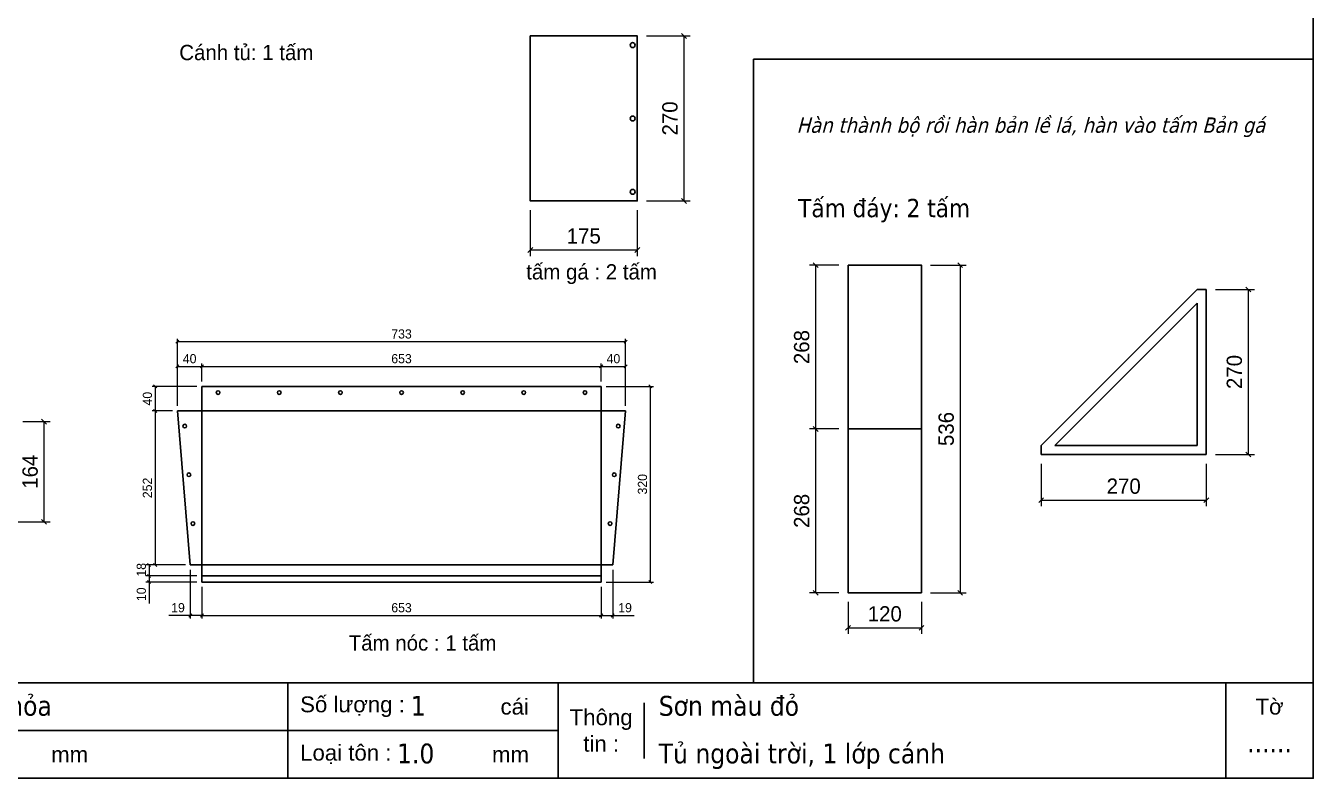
# Model space of a CAD drawing. Header units: millimetres. Extents: x 0 to 3861, y 0 to 2730.
# Drawn here: x 1755 to 3861, y 0 to 1231 of the extents above; entities that cross this region are included whole.
import ezdxf
from ezdxf.enums import TextEntityAlignment as Align

# ---------------------------------------------------------------- set-up
doc = ezdxf.new("R2010")
doc.units = ezdxf.units.MM
doc.layers.add('DIM', color=253, linetype='Continuous')
doc.styles.add('Arial', font='arial.ttf')
doc.styles.add('Tahoma (Input Text)', font='tahoma.ttf')
doc.dimstyles.new('Dim-15', dxfattribs={"dimtxt": 15, "dimasz": 5, "dimexe": 5, "dimexo": 8, "dimgap": 5, "dimtad": 1, "dimdec": 0, "dimtxsty": 'Standard', "dimblk": 'OBLIQUE', "dimcen": 10, "dimclrd": 5, "dimclre": 5, "dimclrt": 3, "dimazin": 3, "dimtfac": 1, "dimtdec": 0, "dimtmove": 0, "dimatfit": 3, "dimldrblk": 'OBLIQUE', "dimlwd": 9, "dimlwe": 9})
doc.dimstyles.new('Dim-25', dxfattribs={"dimtxt": 25, "dimasz": 8, "dimexe": 10, "dimexo": 15, "dimgap": 10, "dimtad": 1, "dimdec": 0, "dimtxsty": 'Standard', "dimblk": 'OBLIQUE', "dimcen": 10, "dimclrd": 5, "dimclre": 5, "dimclrt": 3, "dimazin": 3, "dimtfac": 1, "dimtdec": 0, "dimtmove": 0, "dimatfit": 3, "dimldrblk": 'OBLIQUE', "dimlwd": 9, "dimlwe": 9})

# ---------------------------------------------------------------- blocks, each defined once
blk = doc.blocks.new('*D18')
at = {"color": 0, "linetype": 'ByBlock', "lineweight": -2}
for p, q in [((2835.9, 1210.4), (2827.9, 1218.4)), ((2827.9, 948.4), (2835.9, 940.4))]:
    blk.add_line(p, q, dxfattribs=at)
at = {"layer": 'Defpoints', "color": 0, "transparency": 16777216}
for p in [(2755.5, 1214.4), (2755.5, 944.4), (2831.9, 944.4)]:
    blk.add_point(p, dxfattribs=at)
at = {"layer": 'DIM', "color": 5, "lineweight": 9, "transparency": 16777216}
for p, q in [((2770.5, 1214.4), (2841.9, 1214.4)), ((2831.9, 1214.4), (2831.9, 944.4)), ((2770.5, 944.4), (2841.9, 944.4))]:
    blk.add_line(p, q, dxfattribs=at)
at = {"layer": 'DIM', "color": 3, "transparency": 16777216, "insert": (2809.1, 1079.4), "char_height": 25, "attachment_point": 5, "rotation": 90}
blk.add_mtext('270', dxfattribs=at)
blk = doc.blocks.new('_Oblique')
at = {"color": 0, "linetype": 'ByBlock', "lineweight": -2}
blk.add_line((-0.5, -0.5), (0.5, 0.5), dxfattribs=at)
blk = doc.blocks.new('*D19')
at = {"color": 0, "linetype": 'ByBlock', "lineweight": -2}
for p, q in [((2584.5, 868.2), (2576.5, 860.2)), ((2751.5, 860.2), (2759.5, 868.2))]:
    blk.add_line(p, q, dxfattribs=at)
at = {"layer": 'Defpoints', "color": 0, "transparency": 16777216}
for p in [(2580.5, 944.4), (2755.5, 944.4), (2755.5, 864.2)]:
    blk.add_point(p, dxfattribs=at)
at = {"layer": 'DIM', "color": 5, "lineweight": 9, "transparency": 16777216}
for p, q in [((2580.5, 929.4), (2580.5, 854.2)), ((2755.5, 929.4), (2755.5, 854.2)), ((2580.5, 864.2), (2755.5, 864.2))]:
    blk.add_line(p, q, dxfattribs=at)
at = {"layer": 'DIM', "color": 3, "transparency": 16777216, "insert": (2668, 887), "char_height": 25, "attachment_point": 5}
blk.add_mtext('175', dxfattribs=at)
blk = doc.blocks.new('*D22')
at = {"color": 0, "linetype": 'ByBlock', "lineweight": -2}
for p, q in [((1789.5, 579.5), (1781.5, 587.5)), ((1781.5, 423.5), (1789.5, 415.5))]:
    blk.add_line(p, q, dxfattribs=at)
at = {"layer": 'Defpoints', "color": 0, "transparency": 16777216}
for p in [(1735.7, 583.5), (1785.5, 583.5), (1713.7, 419.5)]:
    blk.add_point(p, dxfattribs=at)
at = {"layer": 'DIM', "color": 5, "lineweight": 9, "transparency": 16777216}
for p, q in [((1750.7, 583.5), (1795.5, 583.5)), ((1785.5, 419.5), (1785.5, 583.5)), ((1728.7, 419.5), (1795.5, 419.5))]:
    blk.add_line(p, q, dxfattribs=at)
at = {"layer": 'DIM', "color": 3, "transparency": 16777216, "insert": (1762.7, 501.5), "char_height": 25, "attachment_point": 5, "rotation": 90}
blk.add_mtext('164', dxfattribs=at)
blk = doc.blocks.new('*D26')
at = {"color": 0, "linetype": 'ByBlock', "lineweight": -2}
for p, q in [((2046, 268.8), (2041, 263.8)), ((2694, 263.8), (2699, 268.8))]:
    blk.add_line(p, q, dxfattribs=at)
at = {"layer": 'Defpoints', "color": 0, "transparency": 16777216}
for p in [(2043.5, 321), (2696.5, 321), (2696.5, 266.3)]:
    blk.add_point(p, dxfattribs=at)
at = {"layer": 'DIM', "color": 5, "lineweight": 9, "transparency": 16777216}
for p, q in [((2043.5, 313), (2043.5, 261.3)), ((2696.5, 313), (2696.5, 261.3)), ((2043.5, 266.3), (2696.5, 266.3))]:
    blk.add_line(p, q, dxfattribs=at)
at = {"layer": 'DIM', "color": 3, "transparency": 16777216, "insert": (2370, 278.9), "char_height": 15, "attachment_point": 5}
blk.add_mtext('653', dxfattribs=at)
blk = doc.blocks.new('*D27')
at = {"color": 0, "linetype": 'ByBlock', "lineweight": -2}
for p, q in [((2699, 268.8), (2694, 263.8)), ((2713, 263.8), (2718, 268.8))]:
    blk.add_line(p, q, dxfattribs=at)
at = {"layer": 'Defpoints', "color": 0, "transparency": 16777216}
for p in [(2715.5, 349), (2696.5, 321), (2715.5, 266.3)]:
    blk.add_point(p, dxfattribs=at)
at = {"layer": 'DIM', "color": 5, "lineweight": 9, "transparency": 16777216}
for p, q in [((2715.5, 341), (2715.5, 261.3)), ((2696.5, 313), (2696.5, 261.3)), ((2696.5, 266.3), (2715.5, 266.3)), ((2715.5, 266.3), (2750.6, 266.3))]:
    blk.add_line(p, q, dxfattribs=at)
at = {"layer": 'DIM', "color": 3, "transparency": 16777216, "insert": (2735.6, 278.9), "char_height": 15, "attachment_point": 5}
blk.add_mtext('19', dxfattribs=at)
blk = doc.blocks.new('*D28')
at = {"color": 0, "linetype": 'ByBlock', "lineweight": -2}
for p, q in [((2027, 268.8), (2022, 263.8)), ((2041, 263.8), (2046, 268.8))]:
    blk.add_line(p, q, dxfattribs=at)
at = {"layer": 'Defpoints', "color": 0, "transparency": 16777216}
for p in [(2024.5, 349), (2043.5, 321), (2024.5, 266.3)]:
    blk.add_point(p, dxfattribs=at)
at = {"layer": 'DIM', "color": 5, "lineweight": 9, "transparency": 16777216}
for p, q in [((2024.5, 341), (2024.5, 261.3)), ((2043.5, 313), (2043.5, 261.3)), ((2024.5, 266.3), (1989.4, 266.3)), ((2043.5, 266.3), (2024.5, 266.3))]:
    blk.add_line(p, q, dxfattribs=at)
at = {"layer": 'DIM', "color": 3, "transparency": 16777216, "insert": (2004.5, 278.9), "char_height": 15, "attachment_point": 5}
blk.add_mtext('19', dxfattribs=at)
blk = doc.blocks.new('*D29')
at = {"color": 0, "linetype": 'ByBlock', "lineweight": -2}
for p, q in [((2779.3, 638.5), (2774.3, 643.5)), ((2774.3, 323.5), (2779.3, 318.5))]:
    blk.add_line(p, q, dxfattribs=at)
at = {"layer": 'Defpoints', "color": 0, "transparency": 16777216}
for p in [(2696.5, 641), (2696.5, 321), (2776.8, 321)]:
    blk.add_point(p, dxfattribs=at)
at = {"layer": 'DIM', "color": 5, "lineweight": 9, "transparency": 16777216}
for p, q in [((2704.5, 641), (2781.8, 641)), ((2776.8, 641), (2776.8, 321)), ((2704.5, 321), (2781.8, 321))]:
    blk.add_line(p, q, dxfattribs=at)
at = {"layer": 'DIM', "color": 3, "transparency": 16777216, "insert": (2764.1, 481), "char_height": 15, "attachment_point": 5, "rotation": 90}
blk.add_mtext('320', dxfattribs=at)
blk = doc.blocks.new('*D30')
at = {"color": 0, "linetype": 'ByBlock', "lineweight": -2}
for p, q in [((1969.6, 638.5), (1964.6, 643.5)), ((1964.6, 603.5), (1969.6, 598.5))]:
    blk.add_line(p, q, dxfattribs=at)
at = {"layer": 'Defpoints', "color": 0, "transparency": 16777216}
for p in [(2043.5, 641), (1967.1, 601), (2003.5, 601)]:
    blk.add_point(p, dxfattribs=at)
at = {"layer": 'DIM', "color": 5, "lineweight": 9, "transparency": 16777216}
for p, q in [((2035.5, 641), (1962.1, 641)), ((1967.1, 641), (1967.1, 601)), ((1995.5, 601), (1962.1, 601))]:
    blk.add_line(p, q, dxfattribs=at)
at = {"layer": 'DIM', "color": 3, "transparency": 16777216, "insert": (1954.5, 621), "char_height": 15, "attachment_point": 5, "rotation": 90}
blk.add_mtext('40', dxfattribs=at)
blk = doc.blocks.new('*D31')
at = {"color": 0, "linetype": 'ByBlock', "lineweight": -2}
for p, q in [((1969.6, 598.5), (1964.6, 603.5)), ((1964.6, 351.5), (1969.6, 346.5))]:
    blk.add_line(p, q, dxfattribs=at)
at = {"layer": 'Defpoints', "color": 0, "transparency": 16777216}
for p in [(2003.5, 601), (1967.1, 349), (2024.5, 349)]:
    blk.add_point(p, dxfattribs=at)
at = {"layer": 'DIM', "color": 5, "lineweight": 9, "transparency": 16777216}
for p, q in [((1995.5, 601), (1962.1, 601)), ((1967.1, 601), (1967.1, 349)), ((2016.5, 349), (1962.1, 349))]:
    blk.add_line(p, q, dxfattribs=at)
at = {"layer": 'DIM', "color": 3, "transparency": 16777216, "insert": (1954.5, 475), "char_height": 15, "attachment_point": 5, "rotation": 90}
blk.add_mtext('252', dxfattribs=at)
blk = doc.blocks.new('*D32')
at = {"color": 0, "linetype": 'ByBlock', "lineweight": -2}
for p, q in [((1959.6, 346.5), (1954.6, 351.5)), ((1954.6, 333.5), (1959.6, 328.5))]:
    blk.add_line(p, q, dxfattribs=at)
at = {"layer": 'Defpoints', "color": 0, "transparency": 16777216}
for p in [(2024.5, 349), (1957.1, 331), (2043.5, 331)]:
    blk.add_point(p, dxfattribs=at)
at = {"layer": 'DIM', "color": 5, "lineweight": 9, "transparency": 16777216}
for p, q in [((2016.5, 349), (1952.1, 349)), ((1957.1, 349), (1957.1, 331)), ((2035.5, 331), (1952.1, 331))]:
    blk.add_line(p, q, dxfattribs=at)
at = {"layer": 'DIM', "color": 3, "transparency": 16777216, "insert": (1944.5, 341), "char_height": 15, "attachment_point": 5, "rotation": 90}
blk.add_mtext('18', dxfattribs=at)
blk = doc.blocks.new('*D33')
at = {"color": 0, "linetype": 'ByBlock', "lineweight": -2}
for p, q in [((1959.6, 328.5), (1954.6, 333.5)), ((1954.6, 323.5), (1959.6, 318.5))]:
    blk.add_line(p, q, dxfattribs=at)
at = {"layer": 'Defpoints', "color": 0, "transparency": 16777216}
for p in [(1957.1, 321), (2043.5, 331), (2043.5, 321)]:
    blk.add_point(p, dxfattribs=at)
at = {"layer": 'DIM', "color": 5, "lineweight": 9, "transparency": 16777216}
for p, q in [((2035.5, 331), (1952.1, 331)), ((2035.5, 321), (1952.1, 321)), ((1957.1, 331), (1957.1, 321)), ((1957.1, 321), (1957.1, 285.9))]:
    blk.add_line(p, q, dxfattribs=at)
at = {"layer": 'DIM', "color": 3, "transparency": 16777216, "insert": (1944.5, 301), "char_height": 15, "attachment_point": 5, "rotation": 90}
blk.add_mtext('10', dxfattribs=at)
blk = doc.blocks.new('*D34')
at = {"color": 0, "linetype": 'ByBlock', "lineweight": -2}
for p, q in [((2006, 676.2), (2001, 671.2)), ((2041, 671.2), (2046, 676.2))]:
    blk.add_line(p, q, dxfattribs=at)
at = {"layer": 'Defpoints', "color": 0, "transparency": 16777216}
for p in [(2043.5, 673.7), (2043.5, 641), (2003.5, 601)]:
    blk.add_point(p, dxfattribs=at)
at = {"layer": 'DIM', "color": 5, "lineweight": 9, "transparency": 16777216}
for p, q in [((2003.5, 609), (2003.5, 678.7)), ((2043.5, 649), (2043.5, 678.7)), ((2003.5, 673.7), (2043.5, 673.7))]:
    blk.add_line(p, q, dxfattribs=at)
at = {"layer": 'DIM', "color": 3, "transparency": 16777216, "insert": (2023.5, 686.3), "char_height": 15, "attachment_point": 5}
blk.add_mtext('40', dxfattribs=at)
blk = doc.blocks.new('*D35')
at = {"color": 0, "linetype": 'ByBlock', "lineweight": -2}
for p, q in [((2046, 676.2), (2041, 671.2)), ((2694, 671.2), (2699, 676.2))]:
    blk.add_line(p, q, dxfattribs=at)
at = {"layer": 'Defpoints', "color": 0, "transparency": 16777216}
for p in [(2696.5, 673.7), (2043.5, 641), (2696.5, 641)]:
    blk.add_point(p, dxfattribs=at)
at = {"layer": 'DIM', "color": 5, "lineweight": 9, "transparency": 16777216}
for p, q in [((2043.5, 649), (2043.5, 678.7)), ((2696.5, 649), (2696.5, 678.7)), ((2043.5, 673.7), (2696.5, 673.7))]:
    blk.add_line(p, q, dxfattribs=at)
at = {"layer": 'DIM', "color": 3, "transparency": 16777216, "insert": (2370, 686.3), "char_height": 15, "attachment_point": 5}
blk.add_mtext('653', dxfattribs=at)
blk = doc.blocks.new('*D36')
at = {"color": 0, "linetype": 'ByBlock', "lineweight": -2}
for p, q in [((2699, 676.2), (2694, 671.2)), ((2734, 671.2), (2739, 676.2))]:
    blk.add_line(p, q, dxfattribs=at)
at = {"layer": 'Defpoints', "color": 0, "transparency": 16777216}
for p in [(2736.5, 673.7), (2696.5, 641), (2736.5, 601)]:
    blk.add_point(p, dxfattribs=at)
at = {"layer": 'DIM', "color": 5, "lineweight": 9, "transparency": 16777216}
for p, q in [((2696.5, 649), (2696.5, 678.7)), ((2736.5, 609), (2736.5, 678.7)), ((2696.5, 673.7), (2736.5, 673.7))]:
    blk.add_line(p, q, dxfattribs=at)
at = {"layer": 'DIM', "color": 3, "transparency": 16777216, "insert": (2716.5, 686.3), "char_height": 15, "attachment_point": 5}
blk.add_mtext('40', dxfattribs=at)
blk = doc.blocks.new('*D37')
at = {"color": 0, "linetype": 'ByBlock', "lineweight": -2}
for p, q in [((2006, 716.6), (2001, 711.6)), ((2734, 711.6), (2739, 716.6))]:
    blk.add_line(p, q, dxfattribs=at)
at = {"layer": 'Defpoints', "color": 0, "transparency": 16777216}
for p in [(2003.5, 714.1), (2003.5, 601), (2736.5, 601)]:
    blk.add_point(p, dxfattribs=at)
at = {"layer": 'DIM', "color": 5, "lineweight": 9, "transparency": 16777216}
for p, q in [((2003.5, 609), (2003.5, 719.1)), ((2736.5, 609), (2736.5, 719.1)), ((2736.5, 714.1), (2003.5, 714.1))]:
    blk.add_line(p, q, dxfattribs=at)
at = {"layer": 'DIM', "color": 3, "transparency": 16777216, "insert": (2370, 726.8), "char_height": 15, "attachment_point": 5}
blk.add_mtext('733', dxfattribs=at)
blk = doc.blocks.new('khungtenAsean2')
at = {"color": 7}
for p, q in [((2970, -1980), (0, -1980)), ((1680, -1980), (1680, -2100)), ((2020, -1980), (2020, -2100)), ((2860, -1980), (2860, -2100)), ((2128.3, -2005), (2128.3, -2075)), ((2020, -2040), (0, -2040))]:
    blk.add_line(p, q, dxfattribs=at)
blk.add_lwpolyline([(0, 0), (2970, 0), (2970, -2100), (0, -2100)], close=True, dxfattribs=at)
at = {"color": 2, "char_height": 20, "style": 'Arial'}
for s, insert, width, attachment_point in [('  Số lượng :', (1680, -2010), 917.634, 4), ('cái', (1947.6, -2010), 917.634, 4), ('Tờ', (2915, -2010), 110, 5), ('Thông\\Ptin :', (2074.2, -2040), 108.311, 5), ('  Loại tôn :', (1680, -2070), 917.634, 4), ('mm', (1382.3, -2070), 917.634, 4), ('mm', (1936.9, -2070), 917.634, 4)]:
    blk.add_mtext(s, dxfattribs=dict(at, insert=insert, width=width, attachment_point=attachment_point))
at = {"color": 1, "style": 'Tahoma (Input Text)', "flags": 8}
for tag, p in [('#01', (137.1, -2021.3)), ('#03', (506.6, -2019.3)), ('#05', (1106.6, -2021.3)), ('#07', (1834.7, -2021.3)), ('#09', (2146.7, -2021.3)), ('#02', (98.5, -2081.3)), ('#04', (486.1, -2081.3)), ('#06', (1065.3, -2081.3)), ('#08', (1817.4, -2081.3)), ('#10', (2146.7, -2081.3))]:
    blk.add_attdef(tag, p, '', height=25, dxfattribs=at)
blk.add_attdef('#11', text='', height=25, dxfattribs=at).set_placement((2915, -2067.3), align=Align.CENTER)
blk = doc.blocks.new('*D67')
at = {"color": 0, "linetype": 'ByBlock', "lineweight": -2}
for p, q in [((3287.6, 835.4), (3279.6, 843.4)), ((3279.6, 307.4), (3287.6, 299.4))]:
    blk.add_line(p, q, dxfattribs=at)
at = {"layer": 'Defpoints', "color": 0, "transparency": 16777216}
for p in [(3220.3, 839.4), (3220.3, 303.4), (3283.6, 303.4)]:
    blk.add_point(p, dxfattribs=at)
at = {"layer": 'DIM', "color": 5, "lineweight": 9, "transparency": 16777216}
for p, q in [((3235.3, 839.4), (3293.6, 839.4)), ((3283.6, 839.4), (3283.6, 303.4)), ((3235.3, 303.4), (3293.6, 303.4))]:
    blk.add_line(p, q, dxfattribs=at)
at = {"layer": 'DIM', "color": 3, "transparency": 16777216, "insert": (3260.8, 571.4), "char_height": 25, "attachment_point": 5, "rotation": 90}
blk.add_mtext('536', dxfattribs=at)
blk = doc.blocks.new('*D68')
at = {"color": 0, "linetype": 'ByBlock', "lineweight": -2}
for p, q in [((3051.2, 835.4), (3043.2, 843.4)), ((3043.2, 575.4), (3051.2, 567.4))]:
    blk.add_line(p, q, dxfattribs=at)
at = {"layer": 'Defpoints', "color": 0, "transparency": 16777216}
for p in [(3100.3, 839.4), (3047.2, 571.4), (3100.3, 571.4)]:
    blk.add_point(p, dxfattribs=at)
at = {"layer": 'DIM', "color": 5, "lineweight": 9, "transparency": 16777216}
for p, q in [((3085.3, 839.4), (3037.2, 839.4)), ((3047.2, 839.4), (3047.2, 571.4)), ((3085.3, 571.4), (3037.2, 571.4))]:
    blk.add_line(p, q, dxfattribs=at)
at = {"layer": 'DIM', "color": 3, "transparency": 16777216, "insert": (3024.5, 705.4), "char_height": 25, "attachment_point": 5, "rotation": 90}
blk.add_mtext('268', dxfattribs=at)
blk = doc.blocks.new('*D69')
at = {"color": 0, "linetype": 'ByBlock', "lineweight": -2}
for p, q in [((3051.2, 567.4), (3043.2, 575.4)), ((3043.2, 307.4), (3051.2, 299.4))]:
    blk.add_line(p, q, dxfattribs=at)
at = {"layer": 'Defpoints', "color": 0, "transparency": 16777216}
for p in [(3100.3, 571.4), (3047.2, 303.4), (3100.3, 303.4)]:
    blk.add_point(p, dxfattribs=at)
at = {"layer": 'DIM', "color": 5, "lineweight": 9, "transparency": 16777216}
for p, q in [((3085.3, 571.4), (3037.2, 571.4)), ((3047.2, 571.4), (3047.2, 303.4)), ((3085.3, 303.4), (3037.2, 303.4))]:
    blk.add_line(p, q, dxfattribs=at)
at = {"layer": 'DIM', "color": 3, "transparency": 16777216, "insert": (3024.5, 437.4), "char_height": 25, "attachment_point": 5, "rotation": 90}
blk.add_mtext('268', dxfattribs=at)
blk = doc.blocks.new('*D70')
at = {"color": 0, "linetype": 'ByBlock', "lineweight": -2}
for p, q in [((3758.8, 795.6), (3750.8, 803.6)), ((3750.8, 533.6), (3758.8, 525.6))]:
    blk.add_line(p, q, dxfattribs=at)
at = {"layer": 'Defpoints', "color": 0, "transparency": 16777216}
for p in [(3686, 799.6), (3686, 529.6), (3754.8, 529.6)]:
    blk.add_point(p, dxfattribs=at)
at = {"layer": 'DIM', "color": 5, "lineweight": 9, "transparency": 16777216}
for p, q in [((3701, 799.6), (3764.8, 799.6)), ((3754.8, 799.6), (3754.8, 529.6)), ((3701, 529.6), (3764.8, 529.6))]:
    blk.add_line(p, q, dxfattribs=at)
at = {"layer": 'DIM', "color": 3, "transparency": 16777216, "insert": (3732.1, 664.6), "char_height": 25, "attachment_point": 5, "rotation": 90}
blk.add_mtext('270', dxfattribs=at)
blk = doc.blocks.new('*D71')
at = {"color": 0, "linetype": 'ByBlock', "lineweight": -2}
for p, q in [((3420, 459), (3412, 451)), ((3682, 451), (3690, 459))]:
    blk.add_line(p, q, dxfattribs=at)
at = {"layer": 'Defpoints', "color": 0, "transparency": 16777216}
for p in [(3416, 529.6), (3686, 529.6), (3686, 455)]:
    blk.add_point(p, dxfattribs=at)
at = {"layer": 'DIM', "color": 5, "lineweight": 9, "transparency": 16777216}
for p, q in [((3416, 514.6), (3416, 445)), ((3686, 514.6), (3686, 445)), ((3416, 455), (3686, 455))]:
    blk.add_line(p, q, dxfattribs=at)
at = {"layer": 'DIM', "color": 3, "transparency": 16777216, "insert": (3551, 477.7), "char_height": 25, "attachment_point": 5}
blk.add_mtext('270', dxfattribs=at)
blk = doc.blocks.new('*D72')
at = {"color": 0, "linetype": 'ByBlock', "lineweight": -2}
for p, q in [((3104.3, 250), (3096.3, 242)), ((3216.3, 242), (3224.3, 250))]:
    blk.add_line(p, q, dxfattribs=at)
at = {"layer": 'Defpoints', "color": 0, "transparency": 16777216}
for p in [(3100.3, 303.4), (3220.3, 303.4), (3220.3, 246)]:
    blk.add_point(p, dxfattribs=at)
at = {"layer": 'DIM', "color": 5, "lineweight": 9, "transparency": 16777216}
for p, q in [((3100.3, 288.4), (3100.3, 236)), ((3220.3, 288.4), (3220.3, 236)), ((3100.3, 246), (3220.3, 246))]:
    blk.add_line(p, q, dxfattribs=at)
at = {"layer": 'DIM', "color": 3, "transparency": 16777216, "insert": (3160.3, 268.8), "char_height": 25, "attachment_point": 5}
blk.add_mtext('120', dxfattribs=at)

msp = doc.modelspace()

# ---------------------------------------------------------------- linework, layer by layer
at = {"color": 7, "linetype": 'Continuous'}
for p, q in [((3416, 544.6), (3671, 799.6)), ((3686, 529.6), (3686, 799.6)), ((3438.4, 544.6), (3671, 777.2)), ((3671, 544.6), (3671, 777.2)), ((3416, 529.6), (3686, 529.6)), ((3438.4, 544.6), (3671, 544.6))]:
    msp.add_line(p, q, dxfattribs=at)
at = {"color": 7}
for p, q in [((3671, 799.6), (3686, 799.6)), ((2043.5, 641), (2696.5, 641)), ((2043.5, 641), (2043.5, 601)), ((2696.5, 641), (2696.5, 601)), ((2003.5, 601), (2024.5, 349)), ((2043.5, 601), (2003.5, 601)), ((2043.5, 601), (2696.5, 601)), ((2043.5, 349), (2043.5, 601)), ((2696.5, 601), (2696.5, 349)), ((2696.5, 601), (2736.5, 601)), ((2736.5, 601), (2715.5, 349)), ((3416, 544.6), (3416, 529.6)), ((2024.5, 349), (2043.5, 349)), ((2696.5, 349), (2043.5, 349)), ((2043.5, 349), (2043.5, 321)), ((2696.5, 321), (2696.5, 349)), ((2696.5, 349), (2715.5, 349)), ((2696.5, 331), (2043.5, 331)), ((2696.5, 321), (2043.5, 321))]:
    msp.add_line(p, q, dxfattribs=at)
msp.add_line((3100.3, 571.4), (3220.3, 571.4))
for points in [[(2580.5, 1214.4), (2755.5, 1214.4), (2755.5, 944.4), (2580.5, 944.4)], [(2945.6, 1176.6), (3861, 1176.6), (3861, 156), (2945.6, 156)], [(3100.3, 839.4), (3220.3, 839.4), (3220.3, 303.4), (3100.3, 303.4)]]:
    msp.add_lwpolyline(points, close=True)
at = {"color": 2}
for centre in [(2748, 1199.4), (2748, 1079.4), (2748, 959.4)]:
    msp.add_circle(centre, 4, dxfattribs=at)
for centre in [(2070, 631), (2170, 631), (2270, 631), (2370, 631), (2470, 631), (2570, 631), (2670, 631), (2015.6, 576.1), (2724.5, 576.1), (2022.2, 496.4), (2717.8, 496.4), (2028.9, 416.7), (2711.2, 416.7)]:
    msp.add_circle(centre, 3)

# ---------------------------------------------------------------- block references
at = {"color": 7}
ref = msp.add_blockref('khungtenAsean2', (0, 2730), dxfattribs=dict(at, xscale=1.299999999813735, yscale=1.299999999813735, zscale=1.299999999813735))
ref.add_attrib('#11', '......', dxfattribs={"color": 1, "height": 32.5, "style": 'Tahoma (Input Text)'}).set_placement((3789.5, 42.4), align=Align.CENTER)
ref.add_attrib('#09', 'Sơn màu đỏ', (2790.7, 102.3), dxfattribs={"color": 1, "height": 32.5, "style": 'Tahoma (Input Text)'})
ref.add_attrib('#10', 'Tủ ngoài trời, 1 lớp cánh', (2790.7, 24.3), dxfattribs={"color": 1, "height": 32.5, "style": 'Tahoma (Input Text)'})
ref.add_attrib('#08', '1.0', (2362.7, 24.3), dxfattribs={"color": 1, "height": 32.5, "style": 'Tahoma (Input Text)'})
ref.add_attrib('#07', '1', (2385.1, 102.3), dxfattribs={"color": 1, "height": 32.5, "style": 'Tahoma (Input Text)'})
ref.add_attrib('#05', 'Vỏ tủ Mẩu cứu hỏa ', (1438.6, 102.3), dxfattribs={"color": 1, "height": 32.5, "style": 'Tahoma (Input Text)'})

# ---------------------------------------------------------------- texts
at = {"color": 2, "char_height": 25, "width": 774, "attachment_point": 5}
for s, insert in [('Cánh tủ: 1 tấm', (2116.2, 1187.1)), ('tấm gá : 2 tấm', (2680.8, 824.7)), ('Tấm nóc : 1 tấm', (2404.4, 221.2))]:
    msp.add_mtext(s, dxfattribs=dict(at, insert=insert))
at = {"width": 921.674, "attachment_point": 5}
for s, insert, char_height in [('{\\fTahoma|b0|i1|c0|p34;Hàn thành bộ rồi hàn bản lề lá, hàn vào tấm Bản gá}', (3399.1, 1064.9), 25), ('{\\fTahoma|b0|i0|c0|p34;Tấm đáy: 2 tấm}', (3159.2, 928.6), 30)]:
    msp.add_mtext(s, dxfattribs=dict(at, insert=insert, char_height=char_height))

# ---------------------------------------------------------------- dimensions: what is measured, and where the dimension line sits
at = {"layer": 'DIM'}
for base, p1, p2, picture, middle in [((2831.9, 944.4), (2755.5, 1214.4), (2755.5, 944.4), '*D18', (2809.1, 1079.4)), ((3047.2, 571.4), (3100.3, 839.4), (3100.3, 571.4), '*D68', (3024.5, 705.4)), ((3283.6, 303.4), (3220.3, 839.4), (3220.3, 303.4), '*D67', (3260.8, 571.4)), ((3754.8, 529.6), (3686, 799.6), (3686, 529.6), '*D70', (3732.1, 664.6)), ((3047.2, 303.4), (3100.3, 571.4), (3100.3, 303.4), '*D69', (3024.5, 437.4))]:
    dim = msp.add_linear_dim(base=base, p1=p1, p2=p2, angle=90, dimstyle='Dim-25', dxfattribs=at)
    dim.commit()
    dim.dimension.update_dxf_attribs({"geometry": picture, "text_midpoint": middle})
for base, p1, p2, picture, middle in [((2755.5, 864.2), (2580.5, 944.4), (2755.5, 944.4), '*D19', (2668, 887)), ((3686, 455), (3416, 529.6), (3686, 529.6), '*D71', (3551, 477.7)), ((3220.3, 246), (3100.3, 303.4), (3220.3, 303.4), '*D72', (3160.3, 268.8))]:
    dim = msp.add_linear_dim(base=base, p1=p1, p2=p2, dimstyle='Dim-25', dxfattribs=at)
    dim.commit()
    dim.dimension.update_dxf_attribs({"geometry": picture, "text_midpoint": middle})
at = {"layer": 'DIM', "color": 7}
for base, p1, p2, picture, middle in [((2003.5, 714.1), (2736.5, 601), (2003.5, 601), '*D37', (2370, 726.8)), ((2043.5, 673.7), (2003.5, 601), (2043.5, 641), '*D34', (2023.5, 686.3)), ((2696.5, 673.7), (2043.5, 641), (2696.5, 641), '*D35', (2370, 686.3)), ((2736.5, 673.7), (2696.5, 641), (2736.5, 601), '*D36', (2716.5, 686.3)), ((2715.5, 266.3), (2696.5, 321), (2715.5, 349), '*D27', (2735.6, 278.9)), ((2696.5, 266.3), (2043.5, 321), (2696.5, 321), '*D26', (2370, 278.9))]:
    dim = msp.add_linear_dim(base=base, p1=p1, p2=p2, dimstyle='Dim-15', dxfattribs=at)
    dim.commit()
    dim.dimension.update_dxf_attribs({"geometry": picture, "text_midpoint": middle})
for base, p1, p2, angle, dimstyle, picture, middle in [((1967.1, 601), (2043.5, 641), (2003.5, 601), 90, 'Dim-15', '*D30', (1954.5, 621)), ((2776.8, 321), (2696.5, 641), (2696.5, 321), 90, 'Dim-15', '*D29', (2764.1, 481)), ((1967.1, 349), (2003.5, 601), (2024.5, 349), 90, 'Dim-15', '*D31', (1954.5, 475)), ((1785.5, 583.5), (1713.7, 419.5), (1735.7, 583.5), 90, 'Dim-25', '*D22', (1762.7, 501.5)), ((2024.5, 266.3), (2043.5, 321), (2024.5, 349), 180, 'Dim-15', '*D28', (2004.5, 278.9)), ((1957.1, 321), (2043.5, 331), (2043.5, 321), 90, 'Dim-15', '*D33', (1944.5, 301))]:
    dim = msp.add_linear_dim(base=base, p1=p1, p2=p2, angle=angle, dimstyle=dimstyle, dxfattribs=at)
    dim.commit()
    dim.dimension.update_dxf_attribs({"geometry": picture, "text_midpoint": middle})
dim = msp.add_linear_dim(base=(1957.1, 331), p1=(2024.5, 349), p2=(2043.5, 331), angle=90, dimstyle='Dim-15', dxfattribs=at)
dim.commit()
dim.dimension.update_dxf_attribs({"geometry": '*D32', "text_midpoint": (1957.1, 341), "dimtype": 160})

doc.saveas('drawing.dxf')
